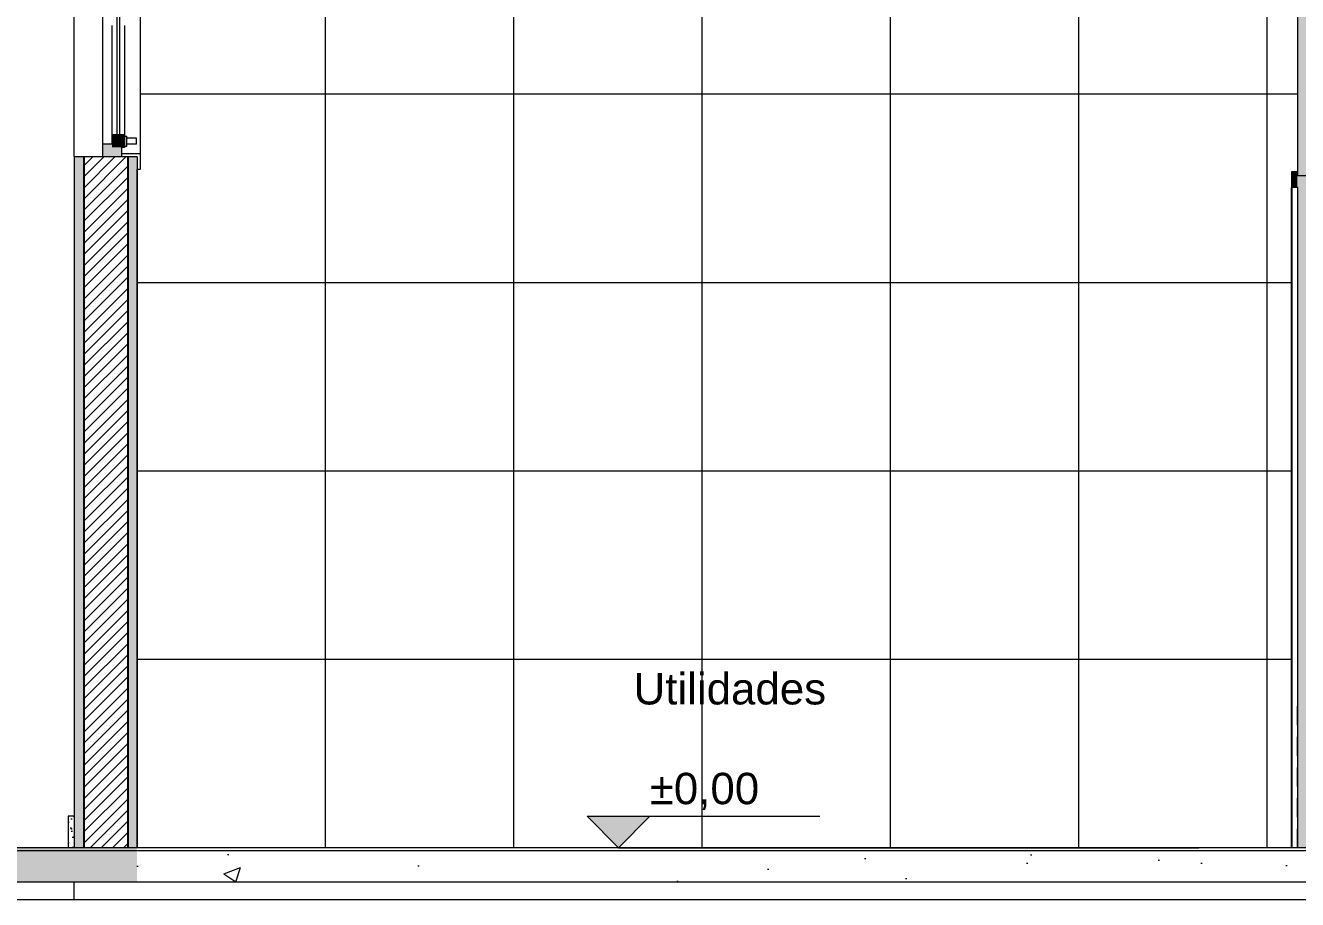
# Model space of a CAD drawing. Header units: metres. Extents: x -77 to 97, y 0 to 6.
# Drawn here: x 35.087 to 39.14, y -0.373 to 2.41 of the extents above; entities that cross this region are included whole.
import ezdxf

# ---------------------------------------------------------------- set-up
doc = ezdxf.new("R2010")
doc.units = ezdxf.units.M
doc.header["$MEASUREMENT"] = 0
for name, color, linetype, lineweight in [('0_Caneta_No__1', 7, 'Continuous', 35), ('Janelas Archicad_Caneta_No__10', 7, 'Continuous', 5), ('Janelas Archicad_Caneta_No__241', 7, 'Continuous', 13), ('LAJES.EST_Caneta_No__4', 7, 'Continuous', 20), ('LAJES.EST_Caneta_No__7', 7, 'Continuous', 13), ('PAREDE CONSTRUIR_Caneta_No__241', 7, 'Continuous', 13), ('PAREDE CONSTRUIR_Caneta_No__3', 7, 'Continuous', 25), ('PISO - Rodapé_Caneta_No__11', 7, 'Continuous', 5), ('Portas Archicad_Caneta_No__241', 7, 'Continuous', 13), ('Portas Archicad_Caneta_No__3', 7, 'Continuous', 25)]:
    doc.layers.add(name, color=color, linetype=linetype, lineweight=lineweight)
for name, color, linetype in [('COTAS CORTE', 7, 'Continuous'), ('Janelas Archicad', 7, 'Continuous'), ('PAREDE CONSTRUIR', 7, 'Continuous'), ('Portas Archicad', 7, 'Continuous')]:
    doc.layers.add(name, color=color, linetype=linetype)
for name, color, linetype, lineweight, true_color in [('COTAS CORTE_Caneta_No__25', 7, 'Continuous', 13, 0x982312), ('Janelas Archicad_Caneta_No__9', 7, 'Continuous', 5, 0x020202), ('Janelas Archicad_Caneta_No__97', 7, 'Continuous', 5, 0x6b6b6b), ('LAJES.EST_Caneta_No__16', 7, 'Continuous', 0, 0xc9c9c9), ('LAJES.EST_Caneta_No__254', 7, 'Continuous', 0, 0xd1c9ad), ('LAJES.EST_Caneta_No__97', 7, 'Continuous', 5, 0x6b6b6b), ('PAREDE CONSTRUIR_Caneta_No__97', 7, 'Continuous', 5, 0x6b6b6b), ('PISO - Rodapé_Caneta_No__97', 7, 'Continuous', 5, 0x6b6b6b), ('Portas Archicad_Caneta_No__9', 7, 'Continuous', 5, 0x020202)]:
    doc.layers.add(name, color=color, linetype=linetype, lineweight=lineweight, true_color=true_color)
doc.styles.add('ESTILO_GERADO_1', font='arial.ttf')
doc.dimstyles.new('ESTILO_GERADO__10', dxfattribs={"dimtxt": 0.1, "dimasz": 0.0475, "dimexe": 0.18, "dimexo": 0.624631, "dimgap": 0, "dimtad": 1, "dimzin": 0, "dimdsep": 46, "dimtxsty": 'ESTILO_GERADO_1', "dimblk": 'ARROWHEAD_11', "dimblk1": 'ARROWHEAD_11', "dimblk2": 'ARROWHEAD_11', "dimcen": 0.09, "dimclrd": 256, "dimclre": 256, "dimclrt": 256, "dimadec": 0, "dimazin": 0, "dimtfac": 1, "dimtdec": 4, "dimtmove": 0, "dimatfit": 3, "dimfxl": 0, "dimtolj": 1, "dimtzin": 0, "dimarcsym": 0})
pattern_1 = [(45, (77.54311, 0.292), (-0.159099, 0.159099), [0, -0.15, 0, -0.225]), (110, (78.04311, 0.292), (0.2114308, 0.0769545), [0, -0.11, 0, -0.19])]
pattern_2 = [(50, (77.5431, -0.208), (-0.546554, 0.0478173), [0.05715, -0.62865]), (355, (77.5431, -0.208), (-0.1057303, 0.5731705), [0.04572, -0.502922]), (100.4514, (77.58866, -0.212), (0.4408237, 0.5253533), [0.04857, -0.5342707]), (46.1842, (77.5431, -0.0556), (-0.813237, 0.126127), [0.085725, -0.942975]), (96.6356, (77.6109, -0.0661), (0.712212, 0.742278), [0.072855, -0.801407]), (351.1842, (77.5431, -0.0556), (0.712212, 0.742278), [0.06858, -0.754379]), (21, (77.6193, -0.0937), (-0.4548432, 0.3067956), [0.05715, -0.62865]), (326, (77.6193, -0.0937), (0.185406, 0.552564), [0.04572, -0.50292]), (71.4514, (77.6572, -0.11926), (0.6402493, 0.2457683), [0.04857, -0.53427]), (37.5, (77.54311, -0.208), (0.0092658, 0.2536651), [0, -0.496824, 0, -0.51054, 0, -0.504825]), (7.5, (77.5431, -0.208), (0.200459, 0.3005417), [0, -0.291084, 0, -0.485394, 0, -0.192405]), (327.5, (77.37319, -0.208), (-0.4067718, 0.0171862), [0, -0.1905, 0, -0.59436, 0, -0.78867]), (317.5, (77.297, -0.208), (0.4443875, 0.0762795), [0, -0.24765, 0, -0.394716, 0, -0.56007])]

# ---------------------------------------------------------------- blocks, each defined once
blk = doc.blocks.new('*D113', base_point=(77.5431, -0.208))
at = {"layer": 'COTAS CORTE_Caneta_No__25', "linetype": 'Continuous', "lineweight": 13, "true_color": 0x982312}
blk.add_hatch(color=24, dxfattribs=at).paths.add_polyline_path([(34.8595, -0.208), (34.8605, -0.2128), (34.8632, -0.2168), (34.8672, -0.2195), (34.872, -0.2205), (34.8768, -0.2195), (34.8809, -0.2168), (34.8836, -0.2128), (34.8845, -0.208), (34.8836, -0.2032), (34.8809, -0.1992), (34.8768, -0.1964), (34.872, -0.1955), (34.8672, -0.1964), (34.8632, -0.1992), (34.8605, -0.2032)])
at = {"layer": 'COTAS CORTE_Caneta_No__25', "color": 24, "linetype": 'Continuous', "lineweight": 13, "true_color": 0x982312}
for p, q in [((34.8595, -0.208), (34.8252, -0.208)), ((34.872, -0.233), (34.872, -0.2205)), ((35.4967, -0.208), (34.8845, -0.208))]:
    blk.add_line(p, q, dxfattribs=at)
blk.add_circle((34.872, -0.208), 0.0125, dxfattribs=at)
blk = doc.blocks.new('ARROWHEAD_11')
at = {"color": 0, "linetype": 'Continuous', "lineweight": 0}
blk.add_line((0, 0), (-1, 0), dxfattribs=at)
at = {"color": 0, "linetype": 'Continuous', "lineweight": 0, "const_width": 0.25, "flags": 128}
blk.add_lwpolyline([(-0.125, 0, 1), (0.125, 0, 1)], format="xyb", close=True, dxfattribs=at)
blk = doc.blocks.new('*D114', base_point=(77.5431, -0.208))
at = {"layer": 'COTAS CORTE_Caneta_No__25', "linetype": 'Continuous', "lineweight": 13, "true_color": 0x982312}
for points in [[(34.8595, 2.952), (34.8605, 2.9472), (34.8632, 2.9432), (34.8672, 2.9405), (34.872, 2.9395), (34.8768, 2.9405), (34.8809, 2.9432), (34.8836, 2.9472), (34.8845, 2.952), (34.8836, 2.9568), (34.8809, 2.9608), (34.8768, 2.9636), (34.872, 2.9645), (34.8672, 2.9636), (34.8632, 2.9608), (34.8605, 2.9568)], [(34.8595, 2.942), (34.8605, 2.9372), (34.8632, 2.9332), (34.8672, 2.9305), (34.872, 2.9295), (34.8768, 2.9305), (34.8809, 2.9332), (34.8836, 2.9372), (34.8845, 2.942), (34.8836, 2.9468), (34.8809, 2.9508), (34.8768, 2.9536), (34.872, 2.9545), (34.8672, 2.9536), (34.8632, 2.9508), (34.8605, 2.9468)], [(34.8595, -0.208), (34.8605, -0.2128), (34.8632, -0.2168), (34.8672, -0.2195), (34.872, -0.2205), (34.8768, -0.2195), (34.8809, -0.2168), (34.8836, -0.2128), (34.8845, -0.208), (34.8836, -0.2032), (34.8809, -0.1992), (34.8768, -0.1964), (34.872, -0.1955), (34.8672, -0.1964), (34.8632, -0.1992), (34.8605, -0.2032)]]:
    blk.add_hatch(color=24, dxfattribs=at).paths.add_polyline_path(points)
at = {"layer": 'COTAS CORTE_Caneta_No__25', "color": 24, "linetype": 'Continuous', "lineweight": 13, "true_color": 0x982312}
for p, q in [((34.8595, 2.942), (34.8252, 2.942)), ((34.872, -0.1955), (34.872, 2.9295)), ((35.4967, 2.942), (34.8845, 2.942)), ((34.8595, -0.208), (34.8252, -0.208)), ((35.4967, -0.208), (34.8845, -0.208))]:
    blk.add_line(p, q, dxfattribs=at)
for centre in [(34.872, 2.942), (34.872, -0.208)]:
    blk.add_circle(centre, 0.0125, dxfattribs=at)
at = {"layer": 'COTAS CORTE_Caneta_No__25', "color": 24, "lineweight": 13, "true_color": 0x982312, "char_height": 0.1, "attachment_point": 7, "rotation": 90, "style": 'ESTILO_GERADO_1'}
for s, insert in [('\\A1;{\\pql;\\fArial|b0|i0|c0|p0;\\W1.000000;0,01}', (34.852, 2.6626)), ('\\A1;{\\pql;\\fArial|b0|i0|c0|p0;\\W1.000000;3,15}', (34.852, 1.1001))]:
    blk.add_mtext(s, dxfattribs=dict(at, insert=insert))

msp = doc.modelspace()

# ---------------------------------------------------------------- hatches: boundary and pattern name
at = {"layer": 'COTAS CORTE_Caneta_No__25', "linetype": 'Continuous', "lineweight": 13, "true_color": 0x982312}
msp.add_hatch(color=24, dxfattribs=at).paths.add_polyline_path([(36.9762, -0.208), (37.0762, -0.108), (36.8762, -0.108)])
at = {"layer": 'Janelas Archicad', "linetype": 'Continuous', "lineweight": 0, "true_color": 0xffffff}
for points in [[(35.3929, 1.992), (35.3929, 2.022), (35.3629, 2.022), (35.3629, 2.032), (35.3329, 2.032), (35.3329, 1.992)], [(35.3629, 2.062), (35.3629, 2.022), (35.4029, 2.022), (35.4029, 2.062)]]:
    msp.add_hatch(color=7, dxfattribs=at).paths.add_polyline_path(points)
at = {"layer": 'LAJES.EST_Caneta_No__254', "linetype": 'Continuous', "lineweight": 0, "true_color": 0xd1c9ad}
h = msp.add_hatch(dxfattribs=at)
h.set_pattern_fill('Haie_OD_0003', color=9, style=0, pattern_type=2)
h.set_pattern_definition(pattern_1)
h.paths.add_polyline_path([(35.4429, -0.208), (17.2425, -0.208), (17.2425, -0.218), (35.4429, -0.218)])
h = msp.add_hatch(dxfattribs=at)
h.set_pattern_fill('Haie_OD_0003', color=9, style=0, pattern_type=2)
h.set_pattern_definition(pattern_1)
h.paths.add_polyline_path([(39.1394, -0.208), (35.4429, -0.208), (35.4429, -0.218), (39.1394, -0.218)])
h = msp.add_hatch(dxfattribs=at)
h.set_pattern_fill('Haie_OD_0003', color=9, style=0, pattern_type=2)
h.set_pattern_definition(pattern_1)
h.paths.add_polyline_path([(42.6394, -0.208), (39.1394, -0.208), (39.1394, -0.218), (42.6394, -0.218)])
at = {"layer": 'LAJES.EST_Caneta_No__97', "linetype": 'Continuous', "lineweight": 5, "true_color": 0x6b6b6b}
h = msp.add_hatch(dxfattribs=at)
h.set_pattern_fill('AR_CONC_0003', color=251, style=0, pattern_type=2)
h.set_pattern_definition(pattern_2)
h.paths.add_polyline_path([(17.2425, -0.318), (35.4429, -0.318), (35.4429, -0.218), (17.2425, -0.218)])
h = msp.add_hatch(dxfattribs=at)
h.set_pattern_fill('AR_CONC_0003', color=251, style=0, pattern_type=2)
h.set_pattern_definition(pattern_2)
h.paths.add_polyline_path([(35.4429, -0.318), (39.1394, -0.318), (39.1394, -0.218), (35.4429, -0.218)])
h = msp.add_hatch(dxfattribs=at)
h.set_pattern_fill('AR_CONC_0003', color=251, style=0, pattern_type=2)
h.set_pattern_definition(pattern_2)
h.paths.add_polyline_path([(39.1394, -0.318), (42.6394, -0.318), (42.6394, -0.218), (39.1394, -0.218)])
at = {"layer": 'PAREDE CONSTRUIR', "linetype": 'Continuous', "lineweight": 0, "true_color": 0xffffff}
for points in [[(39.1394, 3.342), (39.1394, 1.932), (39.1694, 1.932), (39.1694, 3.342)], [(35.2429, -0.208), (35.2729, -0.208), (35.2729, 1.992), (35.2429, 1.992)], [(35.4129, -0.208), (35.4429, -0.208), (35.4429, 1.992), (35.4129, 1.992)]]:
    msp.add_hatch(color=7, dxfattribs=at).paths.add_polyline_path(points)
at = {"layer": 'PAREDE CONSTRUIR', "linetype": 'Continuous', "lineweight": 0, "true_color": 0x000000}
h = msp.add_hatch(dxfattribs=at)
h.set_pattern_fill('common_brick_0003', color=18, style=0, pattern_type=2)
h.set_pattern_definition([(45, (77.543113, -0.207991), (-0.01767767, 0.01767767), [])])
h.paths.add_polyline_path([(35.3329, 1.992), (35.2729, 1.992), (35.2729, -0.208), (35.4129, -0.208), (35.4129, 1.992)])
at = {"layer": 'PAREDE CONSTRUIR_Caneta_No__97', "linetype": 'Continuous', "lineweight": 5, "true_color": 0x6b6b6b}
h = msp.add_hatch(dxfattribs=at)
h.set_pattern_fill('Ceramica_60_x_60_0003', color=251, style=0, pattern_type=2)
h.set_pattern_definition([(0, (35.44293, -0.208), (0, 0.6), []), (90, (35.44293, -0.208), (-0.6, 0), [])])
h.paths.add_polyline_path([(35.4429, 2.832), (35.4529, 2.832), (35.4529, 1.952), (35.4429, 1.952), (35.4429, -0.208), (39.1204, -0.208), (39.1204, 1.944), (39.1394, 1.944), (39.1394, 2.942), (35.4429, 2.942)])
at = {"layer": 'PISO - Rodapé_Caneta_No__97', "linetype": 'Continuous', "lineweight": 5, "true_color": 0x6b6b6b}
h = msp.add_hatch(dxfattribs=at)
h.set_pattern_fill('cut_stone_0003', color=251, style=0, pattern_type=2)
h.set_pattern_definition([(45, (77.543113, -0.157991), (-0.015909903, 0.015909903), [0, -0.015, 0, -0.0225]), (110, (77.593113, -0.157991), (0.021143084, 0.007695453), [0, -0.011, 0, -0.019])])
h.paths.add_polyline_path([(35.2229, -0.108), (35.2229, -0.208), (35.2429, -0.208), (35.2429, -0.108)])
at = {"layer": 'Portas Archicad', "linetype": 'Continuous', "lineweight": 0, "true_color": 0xffffff}
for points in [[(39.1204, 1.894), (39.1394, 1.894), (39.1394, 1.944), (39.1204, 1.944)], [(39.1794, 1.894), (39.1794, 1.882), (39.3394, 1.882), (39.3394, 1.932), (39.1394, 1.932), (39.1394, 1.894)], [(39.1394, -0.208), (39.1794, -0.208), (39.1794, 1.894), (39.1394, 1.894)]]:
    msp.add_hatch(color=7, dxfattribs=at).paths.add_polyline_path(points)

# ---------------------------------------------------------------- linework, layer by layer
at = {"layer": 'COTAS CORTE_Caneta_No__25', "color": 24, "linetype": 'Continuous', "lineweight": 13, "true_color": 0x982312}
for p, q in [((36.9762, -0.208), (36.8762, -0.108)), ((36.8762, -0.108), (37.0762, -0.108)), ((37.0762, -0.108), (36.9762, -0.208)), ((37.0762, -0.108), (37.6184, -0.108)), ((36.9762, -0.208), (36.9012, -0.208)), ((36.9762, -0.208), (38.8254, -0.208))]:
    msp.add_line(p, q, dxfattribs=at)
at = {"layer": 'Janelas Archicad_Caneta_No__10', "color": 7, "linetype": 'Continuous', "lineweight": 5}
for p, q in [((35.4529, 2.002), (35.4529, 1.952)), ((35.4529, 1.952), (35.4429, 1.952))]:
    msp.add_line(p, q, dxfattribs=at)
at = {"layer": 'Janelas Archicad_Caneta_No__10', "color": 7, "linetype": 'Continuous', "lineweight": 5, "flags": 128}
msp.add_lwpolyline([(35.4529, 2.002), (35.4429, 2.002), (35.3929, 2.002)], dxfattribs=at)
at = {"layer": 'Janelas Archicad_Caneta_No__241', "color": 7, "linetype": 'Continuous', "lineweight": 13}
msp.add_line((35.2429, 1.992), (35.2429, 2.792), dxfattribs=at)
at = {"layer": 'Janelas Archicad_Caneta_No__9', "color": 18, "linetype": 'Continuous', "lineweight": 5, "true_color": 0x020202}
for p, q in [((35.4529, 2.782), (35.4529, 2.002)), ((35.3329, 2.752), (35.3329, 2.032)), ((35.3779, 2.722), (35.3779, 2.062)), ((35.3879, 2.062), (35.3879, 2.722)), ((35.3629, 2.3382), (35.3629, 2.2932)), ((35.4029, 2.3382), (35.4029, 2.2932)), ((35.3629, 2.221), (35.3629, 2.176)), ((35.4029, 2.221), (35.4029, 2.176)), ((35.3629, 2.1038), (35.3629, 2.0941)), ((35.4029, 2.1038), (35.4029, 2.0941)), ((35.3329, 2.032), (35.3329, 1.992)), ((35.3629, 2.032), (35.3329, 2.032)), ((35.3629, 2.062), (35.3629, 2.032)), ((35.4029, 2.062), (35.3629, 2.062)), ((35.4029, 2.062), (35.4029, 2.022)), ((35.4029, 2.0575), (35.4099, 2.0575)), ((35.4029, 2.0265), (35.4099, 2.0265)), ((35.4099, 2.0265), (35.4099, 2.0575)), ((35.4199, 2.0515), (35.4099, 2.0515)), ((35.4199, 2.0325), (35.4099, 2.0325)), ((35.4304, 2.0515), (35.4199, 2.0515)), ((35.4304, 2.0325), (35.4199, 2.0325)), ((35.4381, 2.0515), (35.4304, 2.0515)), ((35.4381, 2.0325), (35.4304, 2.0325)), ((35.4409, 2.0515), (35.4381, 2.0515)), ((35.4409, 2.0325), (35.4381, 2.0325)), ((35.4409, 2.0325), (35.4409, 2.0515)), ((35.4029, 2.022), (35.3929, 2.022))]:
    msp.add_line(p, q, dxfattribs=at)
at = {"layer": 'Janelas Archicad_Caneta_No__9', "color": 18, "linetype": 'Continuous', "lineweight": 5, "true_color": 0x020202, "flags": 128}
msp.add_lwpolyline([(35.3929, 2.022), (35.3929, 2.002), (35.3929, 1.992)], dxfattribs=at)
at = {"layer": 'Janelas Archicad_Caneta_No__97', "color": 251, "linetype": 'Continuous', "lineweight": 5, "true_color": 0x6b6b6b}
for p, q in [((35.3629, 2.4104), (35.3629, 2.3382)), ((35.4029, 2.4104), (35.4029, 2.3382)), ((35.3629, 2.2932), (35.3629, 2.221)), ((35.4029, 2.2932), (35.4029, 2.221)), ((35.3629, 2.176), (35.3629, 2.1403)), ((35.4029, 2.176), (35.4029, 2.1403)), ((35.3629, 2.1403), (35.3629, 2.1038)), ((35.4029, 2.1403), (35.4029, 2.1038)), ((35.3629, 2.0941), (35.3629, 2.062)), ((35.4029, 2.0941), (35.4029, 2.062))]:
    msp.add_line(p, q, dxfattribs=at)
at = {"layer": 'LAJES.EST_Caneta_No__16', "color": 9, "linetype": 'Continuous', "lineweight": 0, "true_color": 0xc9c9c9}
for p, q in [((35.2429, -0.373), (35.2429, -0.318)), ((30.4429, -0.373), (35.2429, -0.373)), ((35.2429, -0.373), (39.339, -0.373))]:
    msp.add_line(p, q, dxfattribs=at)
at = {"layer": 'LAJES.EST_Caneta_No__4', "color": 7, "linetype": 'Continuous', "lineweight": 20}
for p, q in [((35.4429, -0.318), (17.2425, -0.318)), ((39.1394, -0.318), (35.4429, -0.318)), ((42.6394, -0.318), (39.1394, -0.318))]:
    msp.add_line(p, q, dxfattribs=at)
at = {"layer": 'LAJES.EST_Caneta_No__7', "color": 7, "linetype": 'Continuous', "lineweight": 13}
for p, q in [((35.4429, -0.218), (17.2425, -0.218)), ((35.2229, -0.208), (30.4629, -0.208)), ((39.1394, -0.208), (35.4429, -0.208)), ((39.1394, -0.218), (35.4429, -0.218)), ((42.6394, -0.218), (39.1394, -0.218))]:
    msp.add_line(p, q, dxfattribs=at)
at = {"layer": 'LAJES.EST_Caneta_No__7', "color": 7, "linetype": 'Continuous', "lineweight": 13, "flags": 128}
for points in [[(35.4429, -0.208), (35.4129, -0.208), (35.2729, -0.208), (35.2429, -0.208), (35.2229, -0.208)], [(42.6394, -0.208), (42.5994, -0.208), (41.0394, -0.208), (40.9994, -0.208), (39.1794, -0.208), (39.1394, -0.208)]]:
    msp.add_lwpolyline(points, dxfattribs=at)
at = {"layer": 'PAREDE CONSTRUIR_Caneta_No__241', "color": 7, "linetype": 'Continuous', "lineweight": 13}
for p, q in [((35.2429, 1.992), (35.2429, -0.108)), ((35.2429, -0.108), (35.2429, -0.208))]:
    msp.add_line(p, q, dxfattribs=at)
at = {"layer": 'PAREDE CONSTRUIR_Caneta_No__241', "color": 7, "linetype": 'Continuous', "lineweight": 13, "flags": 128}
for points in [[(39.1394, 2.942), (39.1394, 1.944), (39.1394, 1.932)], [(35.4429, 1.992), (35.4129, 1.992), (35.3929, 1.992), (35.3329, 1.992), (35.2729, 1.992), (35.2429, 1.992)], [(35.4429, 1.992), (35.4429, 1.952), (35.4429, -0.208)], [(39.3394, 1.932), (39.3094, 1.932), (39.1694, 1.932), (39.1394, 1.932)]]:
    msp.add_lwpolyline(points, dxfattribs=at)
at = {"layer": 'PAREDE CONSTRUIR_Caneta_No__3', "color": 7, "linetype": 'Continuous', "lineweight": 25}
for p, q in [((35.2729, 1.992), (35.2729, -0.208)), ((35.4129, 1.992), (35.4129, -0.208))]:
    msp.add_line(p, q, dxfattribs=at)
at = {"layer": 'PISO - Rodapé_Caneta_No__11', "color": 7, "linetype": 'Continuous', "lineweight": 5}
for p, q in [((35.2229, -0.108), (35.2229, -0.208)), ((35.2429, -0.108), (35.2229, -0.108))]:
    msp.add_line(p, q, dxfattribs=at)
at = {"layer": 'Portas Archicad_Caneta_No__241', "color": 7, "linetype": 'Continuous', "lineweight": 13}
for p, q in [((39.1393, 1.894), (39.1393, 1.8339)), ((39.1393, 1.7964), (39.1393, 1.7363)), ((39.1393, 1.6987), (39.1393, 1.6387)), ((39.1393, 1.6011), (39.1393, 1.541)), ((39.1393, 1.5035), (39.1393, 1.4434)), ((39.1393, 0.1825), (39.1393, 0.2426)), ((39.1393, 0.0849), (39.1393, 0.145)), ((39.1393, -0.0127), (39.1393, 0.0474)), ((39.1393, -0.1104), (39.1393, -0.0503)), ((39.1393, -0.208), (39.1393, -0.1479))]:
    msp.add_line(p, q, dxfattribs=at)
at = {"layer": 'Portas Archicad_Caneta_No__3', "color": 7, "linetype": 'Continuous', "lineweight": 25}
msp.add_line((39.1204, 1.894), (39.1204, -0.208), dxfattribs=at)
at = {"layer": 'Portas Archicad_Caneta_No__9', "color": 18, "linetype": 'Continuous', "lineweight": 5, "true_color": 0x020202}
for p, q in [((39.1204, 1.944), (39.1204, 1.894)), ((39.1394, 1.944), (39.1204, 1.944)), ((39.1394, 1.894), (39.1204, 1.894)), ((39.1394, 1.894), (39.1394, -0.208))]:
    msp.add_line(p, q, dxfattribs=at)

# ---------------------------------------------------------------- texts
at = {"layer": '0_Caneta_No__1', "color": 7, "linetype": 'Continuous', "lineweight": 35, "insert": (37.3313, 0.3483), "char_height": 0.1, "attachment_point": 2, "style": 'ESTILO_GERADO_1'}
msp.add_mtext('\\A1;{\\pqc;\\fArial|b0|i0|c0|p0;\\W1.000000;Utilidades}', dxfattribs=at)
at = {"layer": 'COTAS CORTE_Caneta_No__25', "color": 24, "lineweight": 13, "true_color": 0x982312, "insert": (37.0762, -0.088), "char_height": 0.1, "attachment_point": 7, "style": 'ESTILO_GERADO_1'}
msp.add_mtext('\\A1;{\\pql;\\fArial|b0|i0|c0|p0;\\W1.000000;±0,00}', dxfattribs=at)

# ---------------------------------------------------------------- dimensions: what is measured, and where the dimension line sits
at = {"layer": 'COTAS CORTE', "color": 24, "linetype": 'Continuous', "lineweight": 13, "true_color": 0x982312}
for base, p1, p2, picture, middle in [((34.872, 2.942), (39.1394, -0.208), (37.2912, 2.942), '*D114', (34.802, 1.2295)), ((34.8720324154, -0.2079913343), (39.1394200206, -0.2079913343), (39.1394200206, -0.2079913343), '*D113', (34.8020324151, -0.2119933195))]:
    dim = msp.add_linear_dim(base=base, p1=p1, p2=p2, angle=90, dimstyle='ESTILO_GERADO__10', dxfattribs=at)
    dim.commit()
    dim.dimension.update_dxf_attribs({"geometry": picture, "text_midpoint": middle, "dimtype": 160, "text_rotation": 90})

doc.saveas('drawing.dxf')
